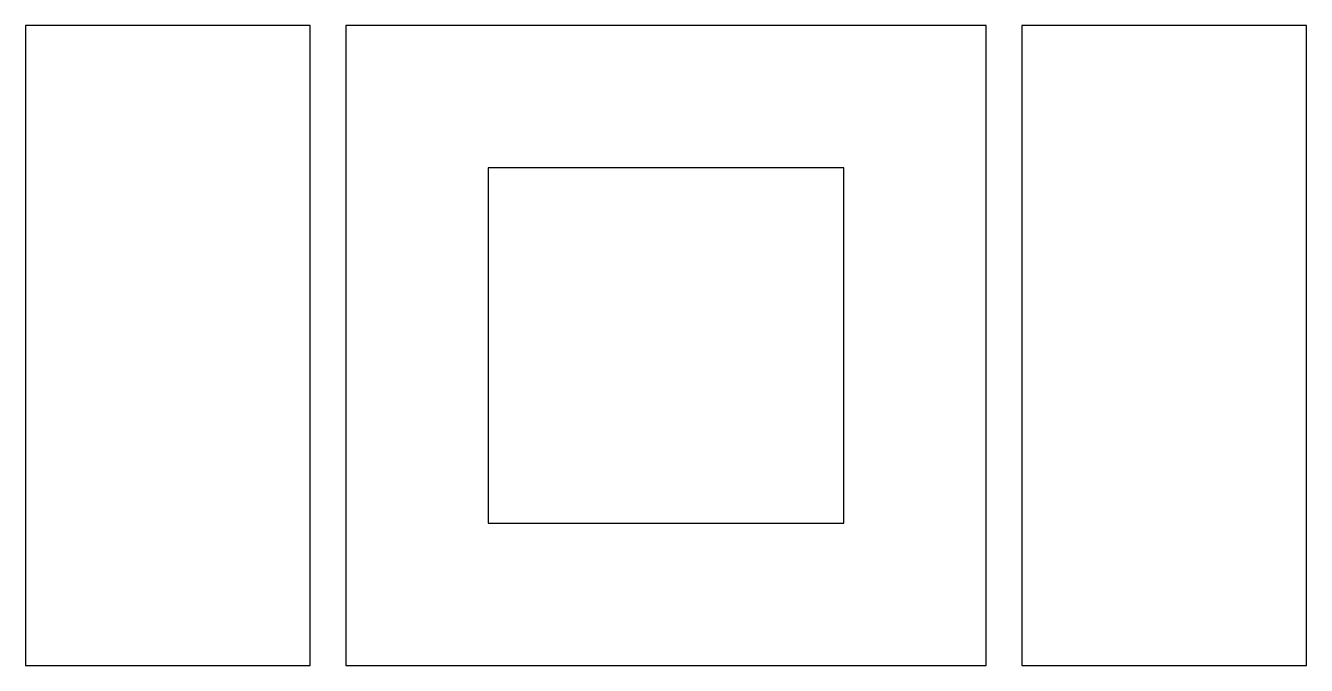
# Model space of a CAD drawing. Header units: millimetres. Extents: x -60 to 300, y -30 to 150.
import ezdxf

# ---------------------------------------------------------------- set-up
doc = ezdxf.new("R2010")
doc.units = ezdxf.units.MM
doc.layers.get('0').update_dxf_attribs({"linetype": 'CONTINUOUS', "lineweight": 25, "true_color": 0x000000})

msp = doc.modelspace()

# ---------------------------------------------------------------- linework, layer by layer
for p, q in [((20, 150), (-60, 150)), ((-60, 150), (-60, -30)), ((20, -30), (20, 150)), ((210, 150), (30, 150)), ((30, 150), (30, -30)), ((210, -30), (210, 150)), ((300, 150), (220, 150)), ((220, 150), (220, -30)), ((300, -30), (300, 150)), ((170, 110), (70, 110)), ((70, 110), (70, 10)), ((170, 10), (170, 110)), ((70, 10), (170, 10)), ((-60, -30), (20, -30)), ((30, -30), (210, -30)), ((220, -30), (300, -30))]:
    msp.add_line(p, q)

doc.saveas('drawing.dxf')
